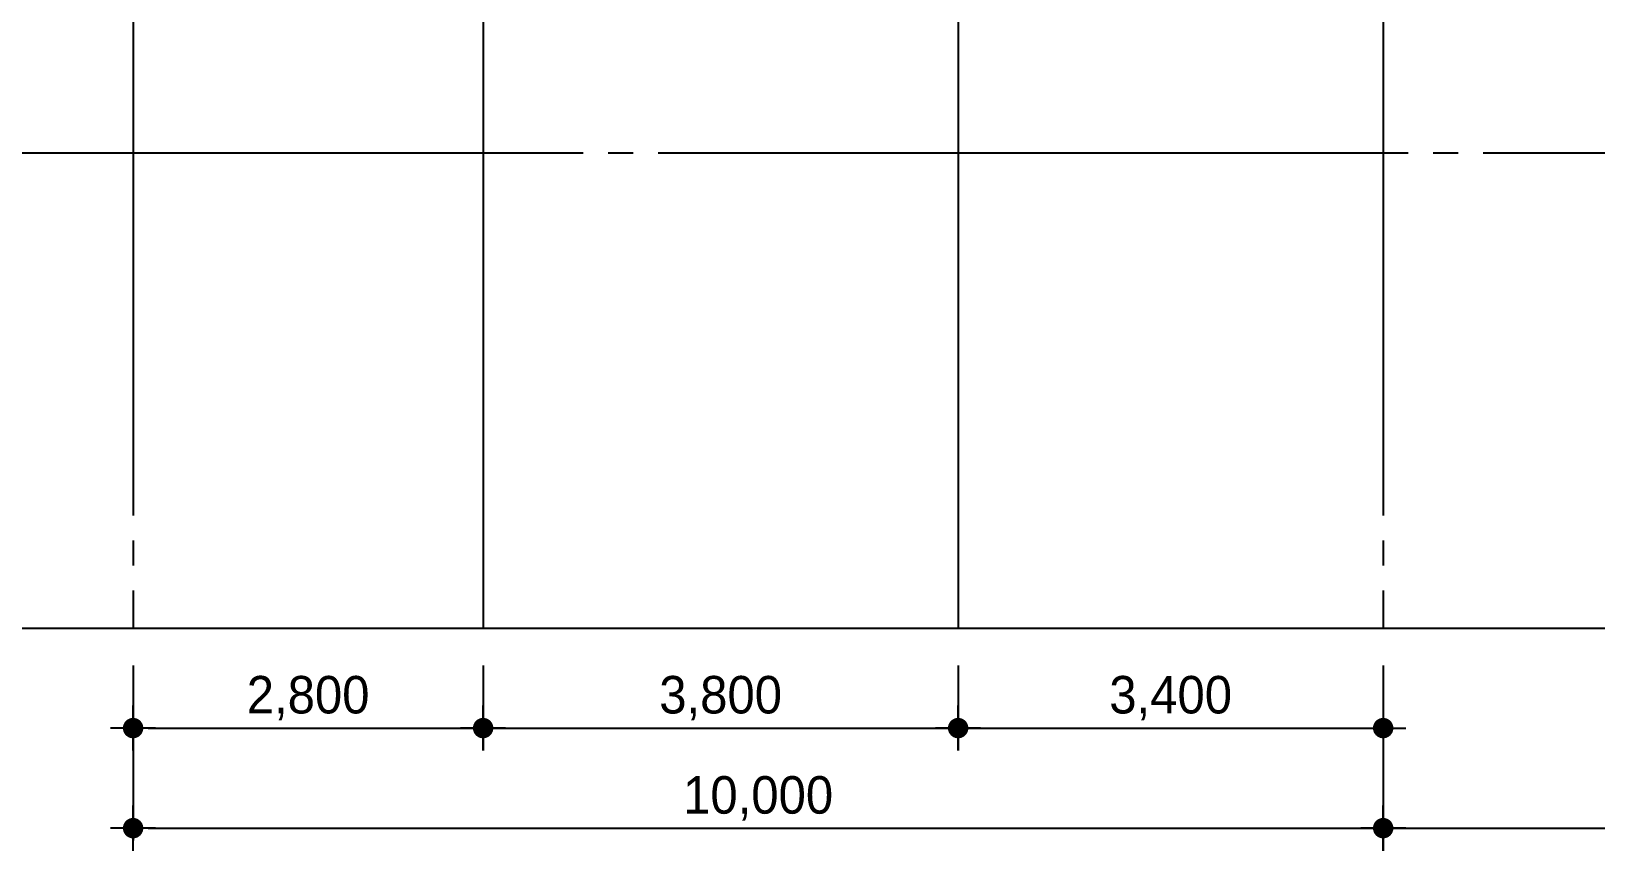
# Model space of a CAD drawing. Extents: x 14327773 to 14405935, y -1804798 to -1750552.
# Drawn here: x 14334959 to 14347473, y -1800829 to -1794278 of the extents above; entities that cross this region are included whole.
import ezdxf

# ---------------------------------------------------------------- set-up
doc = ezdxf.new("R2010")
doc.units = 0
doc.header["$LTSCALE"] = 100
doc.header["$MEASUREMENT"] = 0
doc.header["$PDSIZE"] = -10
doc.linetypes.add('CEN', pattern=[66, 60, -2, 2, -2])
doc.layers.get('0').update_dxf_attribs({"linetype": 'CONTINUOUS'})
doc.layers.get('Defpoints').update_dxf_attribs({"linetype": 'CONTINUOUS'})
doc.layers.add('CEN', color=1, linetype='CEN')
doc.layers.add('DIM', color=7, linetype='CONTINUOUS')
doc.styles.add('굴림', font='H2HDRM.TTF')
doc.dimstyles.new('DIM50', dxfattribs={"dimscale": 50, "dimtxt": 3, "dimasz": 1.2, "dimexe": 1, "dimexo": 1, "dimgap": 0.6, "dimtad": 1, "dimdec": 4, "dimzin": 0, "dimdsep": 46, "dimlunit": 6, "dimtxsty": '굴림', "dimblk": 'DOTT', "dimcen": 0.09, "dimadec": 0, "dimazin": 0, "dimtfac": 1, "dimtdec": 4, "dimtofl": 0, "dimtmove": 2, "dimatfit": 2, "dimldrblk": 'DOTT', "dimfxl": 1, "dimtolj": 1, "dimtzin": 0, "dimarcsym": 0})

# ---------------------------------------------------------------- blocks, each defined once
blk = doc.blocks.new('DOTT')
for p, q in [((0, 1.5), (0, -1.5)), ((-1.5, 0), (1.5, 0))]:
    blk.add_line(p, q)
at = {"color": 6, "const_width": 0.68}
blk.add_lwpolyline([(-0.34, 0, 1), (0.34, 0, 1)], format="xyb", close=True, dxfattribs=at)
blk = doc.blocks.new('*D43')
at = {"layer": 'Defpoints', "color": 0, "lineweight": -3}
for p in [(14345773, -1799049), (14355773, -1799049), (14355773, -1800649)]:
    blk.add_point(p, dxfattribs=at)
at = {"layer": 'DIM', "color": 7, "lineweight": -2}
for p, q in [((14345773, -1799349), (14345773, -1800749)), ((14355773, -1799349), (14355773, -1800749)), ((14345893, -1800649), (14355653, -1800649))]:
    blk.add_line(p, q, dxfattribs=at)
at = {"layer": 'DIM', "color": 7, "lineweight": -2, "xscale": 120, "yscale": 120, "zscale": 120, "rotation": 180}
blk.add_blockref('DOTT', (14345773, -1800649), dxfattribs=at)
at = {"layer": 'DIM', "color": 7, "lineweight": -2, "xscale": 120, "yscale": 120, "zscale": 120}
blk.add_blockref('DOTT', (14355773, -1800649), dxfattribs=at)
at = {"layer": 'DIM', "color": 3, "insert": (14350773, -1800411), "char_height": 300, "attachment_point": 5, "style": '굴림'}
blk.add_mtext('\\A1;10,000', dxfattribs=at)
blk = doc.blocks.new('*D44')
at = {"layer": 'Defpoints', "color": 0, "lineweight": -3}
for p in [(14335773, -1799049), (14345773, -1799049), (14345773, -1800649)]:
    blk.add_point(p, dxfattribs=at)
at = {"layer": 'DIM', "color": 7, "lineweight": -2}
for p, q in [((14335773, -1799349), (14335773, -1800749)), ((14345773, -1799349), (14345773, -1800749)), ((14335893, -1800649), (14345653, -1800649))]:
    blk.add_line(p, q, dxfattribs=at)
at = {"layer": 'DIM', "color": 7, "lineweight": -2, "xscale": 120, "yscale": 120, "zscale": 120, "rotation": 180}
blk.add_blockref('DOTT', (14335773, -1800649), dxfattribs=at)
at = {"layer": 'DIM', "color": 7, "lineweight": -2, "xscale": 120, "yscale": 120, "zscale": 120}
blk.add_blockref('DOTT', (14345773, -1800649), dxfattribs=at)
at = {"layer": 'DIM', "color": 3, "insert": (14340773, -1800411), "char_height": 300, "attachment_point": 5, "style": '굴림'}
blk.add_mtext('\\A1;10,000', dxfattribs=at)
blk = doc.blocks.new('*D45')
at = {"layer": 'Defpoints', "color": 0, "lineweight": -3}
for p in [(14335773, -1799049), (14338573, -1799049), (14338573, -1799849)]:
    blk.add_point(p, dxfattribs=at)
at = {"layer": 'DIM', "color": 7, "lineweight": -2}
for p, q in [((14335773, -1799349), (14335773, -1799949)), ((14338573, -1799349), (14338573, -1799949)), ((14335893, -1799849), (14338453, -1799849))]:
    blk.add_line(p, q, dxfattribs=at)
at = {"layer": 'DIM', "color": 7, "lineweight": -2, "xscale": 120, "yscale": 120, "zscale": 120, "rotation": 180}
blk.add_blockref('DOTT', (14335773, -1799849), dxfattribs=at)
at = {"layer": 'DIM', "color": 7, "lineweight": -2, "xscale": 120, "yscale": 120, "zscale": 120}
blk.add_blockref('DOTT', (14338573, -1799849), dxfattribs=at)
at = {"layer": 'DIM', "color": 3, "insert": (14337173, -1799610), "char_height": 300, "attachment_point": 5, "style": '굴림'}
blk.add_mtext('\\A1;2,800', dxfattribs=at)
blk = doc.blocks.new('*D46')
at = {"layer": 'Defpoints', "color": 0, "lineweight": -3}
for p in [(14338573, -1799049), (14342373, -1799049), (14342373, -1799849)]:
    blk.add_point(p, dxfattribs=at)
at = {"layer": 'DIM', "color": 7, "lineweight": -2}
for p, q in [((14338573, -1799349), (14338573, -1799949)), ((14342373, -1799349), (14342373, -1799949)), ((14338693, -1799849), (14342253, -1799849))]:
    blk.add_line(p, q, dxfattribs=at)
at = {"layer": 'DIM', "color": 7, "lineweight": -2, "xscale": 120, "yscale": 120, "zscale": 120, "rotation": 180}
blk.add_blockref('DOTT', (14338573, -1799849), dxfattribs=at)
at = {"layer": 'DIM', "color": 7, "lineweight": -2, "xscale": 120, "yscale": 120, "zscale": 120}
blk.add_blockref('DOTT', (14342373, -1799849), dxfattribs=at)
at = {"layer": 'DIM', "color": 3, "insert": (14340473, -1799610), "char_height": 300, "attachment_point": 5, "style": '굴림'}
blk.add_mtext('\\A1;3,800', dxfattribs=at)
blk = doc.blocks.new('*D47')
at = {"layer": 'Defpoints', "color": 0, "lineweight": -3}
for p in [(14342373, -1799049), (14345773, -1799049), (14345773, -1799849)]:
    blk.add_point(p, dxfattribs=at)
at = {"layer": 'DIM', "color": 7, "lineweight": -2}
for p, q in [((14342373, -1799349), (14342373, -1799949)), ((14345773, -1799349), (14345773, -1799949)), ((14342493, -1799849), (14345653, -1799849))]:
    blk.add_line(p, q, dxfattribs=at)
at = {"layer": 'DIM', "color": 7, "lineweight": -2, "xscale": 120, "yscale": 120, "zscale": 120, "rotation": 180}
blk.add_blockref('DOTT', (14342373, -1799849), dxfattribs=at)
at = {"layer": 'DIM', "color": 7, "lineweight": -2, "xscale": 120, "yscale": 120, "zscale": 120}
blk.add_blockref('DOTT', (14345773, -1799849), dxfattribs=at)
at = {"layer": 'DIM', "color": 3, "insert": (14344073, -1799610), "char_height": 300, "attachment_point": 5, "style": '굴림'}
blk.add_mtext('\\A1;3,400', dxfattribs=at)

msp = doc.modelspace()

# ---------------------------------------------------------------- linework, layer by layer
at = {"layer": 'CEN', "linetype": 'CEN'}
for p, q in [((14335773.21251, -1759149.19177), (14335773.21251, -1799049.19177)), ((14335773.21251, -1759149.19177), (14335773.21251, -1799049.19177)), ((14345773.21251, -1759149.19177), (14345773.21251, -1799049.19177)), ((14338573.21251, -1780149.19177), (14338573.21251, -1799049.19177)), ((14342373.21251, -1780149.19177), (14342373.21251, -1799049.19177)), ((14333373.21251, -1795249.19177), (14397373.21251, -1795249.19177))]:
    msp.add_line(p, q, dxfattribs=at)
at = {"layer": 'Defpoints', "color": 76}
msp.add_lwpolyline([(14333373.21251, -1799049.19177), (14397373.21251, -1799049.19177), (14397373.21251, -1759149.19177), (14333373.21251, -1759149.19177)], close=True, dxfattribs=at)

# ---------------------------------------------------------------- dimensions: what is measured, and where the dimension line sits
at = {"layer": 'DIM'}
for base, p1, p2, picture, middle in [((14345773.21251, -1800649.19136), (14335773.21251, -1799049.19177), (14345773.21251, -1799049.1914), '*D44', (14340773.21251, -1800410.52305)), ((14338573.21251, -1799849.19136), (14335773.21251, -1799049.19177), (14338573.21251, -1799049.19177), '*D45', (14337173.21251, -1799610.15313)), ((14342373.21251, -1799849.19136), (14338573.21251, -1799049.19177), (14342373.21251, -1799049.19177), '*D46', (14340473.21251, -1799610.15313)), ((14345773.21251, -1799849.19136), (14342373.21251, -1799049.19177), (14345773.21251, -1799049.19177), '*D47', (14344073.21251, -1799610.15313)), ((14355773.21251, -1800649.19136), (14345773.21251, -1799049.19177), (14355773.21251, -1799049.1914), '*D43', (14350773.21251, -1800410.52305))]:
    dim = msp.add_linear_dim(base=base, p1=p1, p2=p2, dimstyle='DIM50', override={"dimscale": 100, "dimexo": 3}, dxfattribs=at)
    dim.commit()
    dim.dimension.update_dxf_attribs({"geometry": picture, "text_midpoint": middle})

doc.saveas('drawing.dxf')
